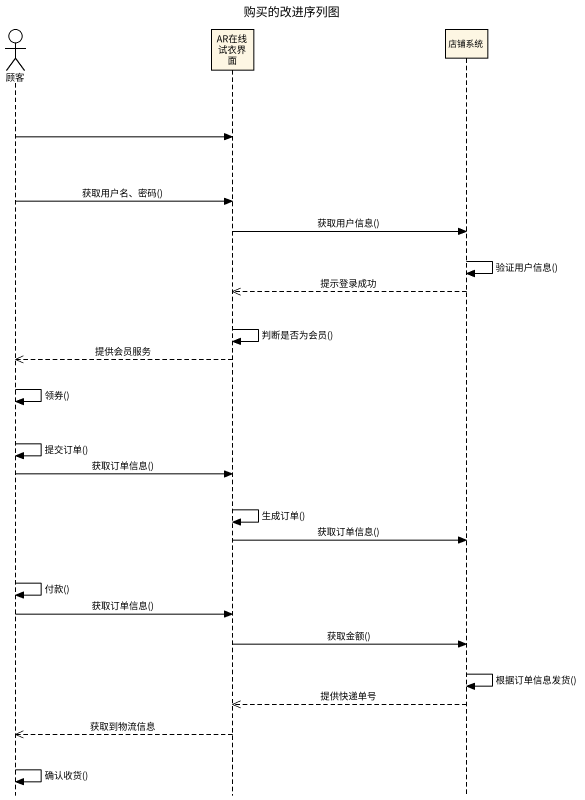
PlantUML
@startuml
title 购买的改进序列图
hide footbox
actor 顾客
participant AR在线试衣界面
participant 店铺系统

顾客 -> AR在线试衣界面
顾客 -> AR在线试衣界面 : 获取用户名、密码()
AR在线试衣界面 -> 店铺系统 : 获取用户信息()
店铺系统 -> 店铺系统 : 验证用户信息()
店铺系统 -->> AR在线试衣界面 : 提示登录成功
AR在线试衣界面 -> AR在线试衣界面 : 判断是否为会员()
AR在线试衣界面 -->> 顾客 : 提供会员服务
顾客 -> 顾客 : 领券()
顾客 -> 顾客 : 提交订单()
顾客 -> AR在线试衣界面 : 获取订单信息()
AR在线试衣界面 -> AR在线试衣界面 : 生成订单()
AR在线试衣界面 -> 店铺系统 : 获取订单信息()
顾客 -> 顾客 : 付款()
顾客 -> AR在线试衣界面 : 获取订单信息()
AR在线试衣界面 -> 店铺系统 : 获取金额()
店铺系统 -> 店铺系统 : 根据订单信息发货()
店铺系统 -->> AR在线试衣界面 : 提供快递单号
AR在线试衣界面 -->> 顾客 : 获取到物流信息
顾客 -> 顾客 : 确认收货()
@enduml
